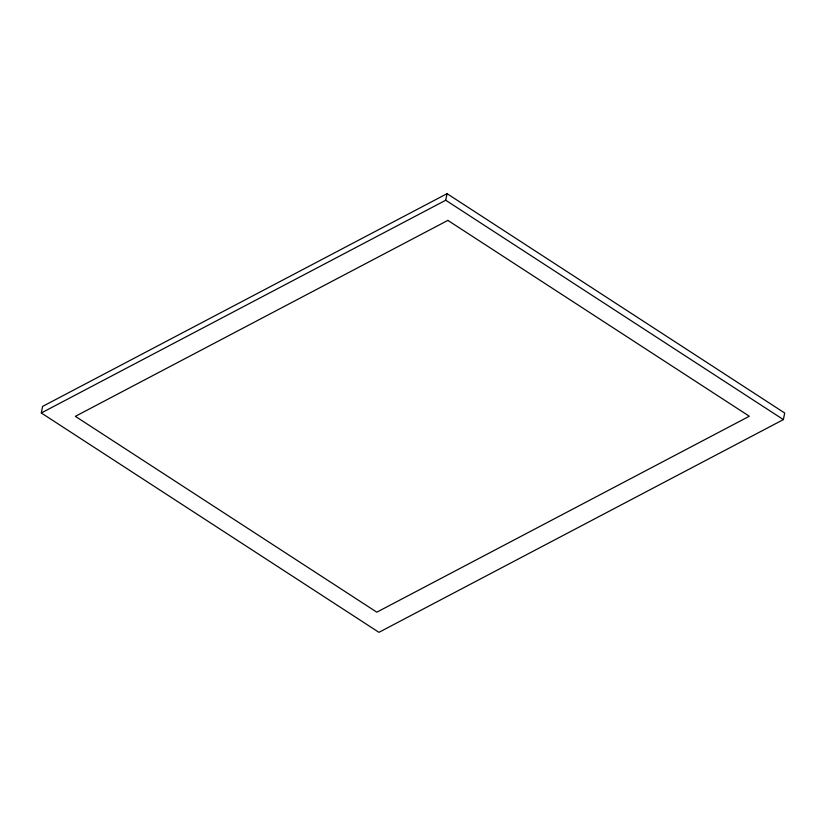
<?xml version="1.0" encoding="UTF-8"?>
<svg xmlns="http://www.w3.org/2000/svg" width="826" height="826" viewBox="0 0 826 826"><rect width="100%" height="100%" fill="white"/><g stroke="black" fill="none" stroke-linecap="round" stroke-linejoin="round"><path stroke-width="1.24" d="M41.3 412.979L42.622 406.402L447.062 193.666L784.7 413.021L783.378 419.598L378.938 632.334L41.3 412.979L445.73 200.243L447.062 193.666M445.73 200.243L783.378 419.598M447.857 220.387L75.352 416.335L376.821 612.18L749.327 416.242L447.857 220.387"/></g></svg>
